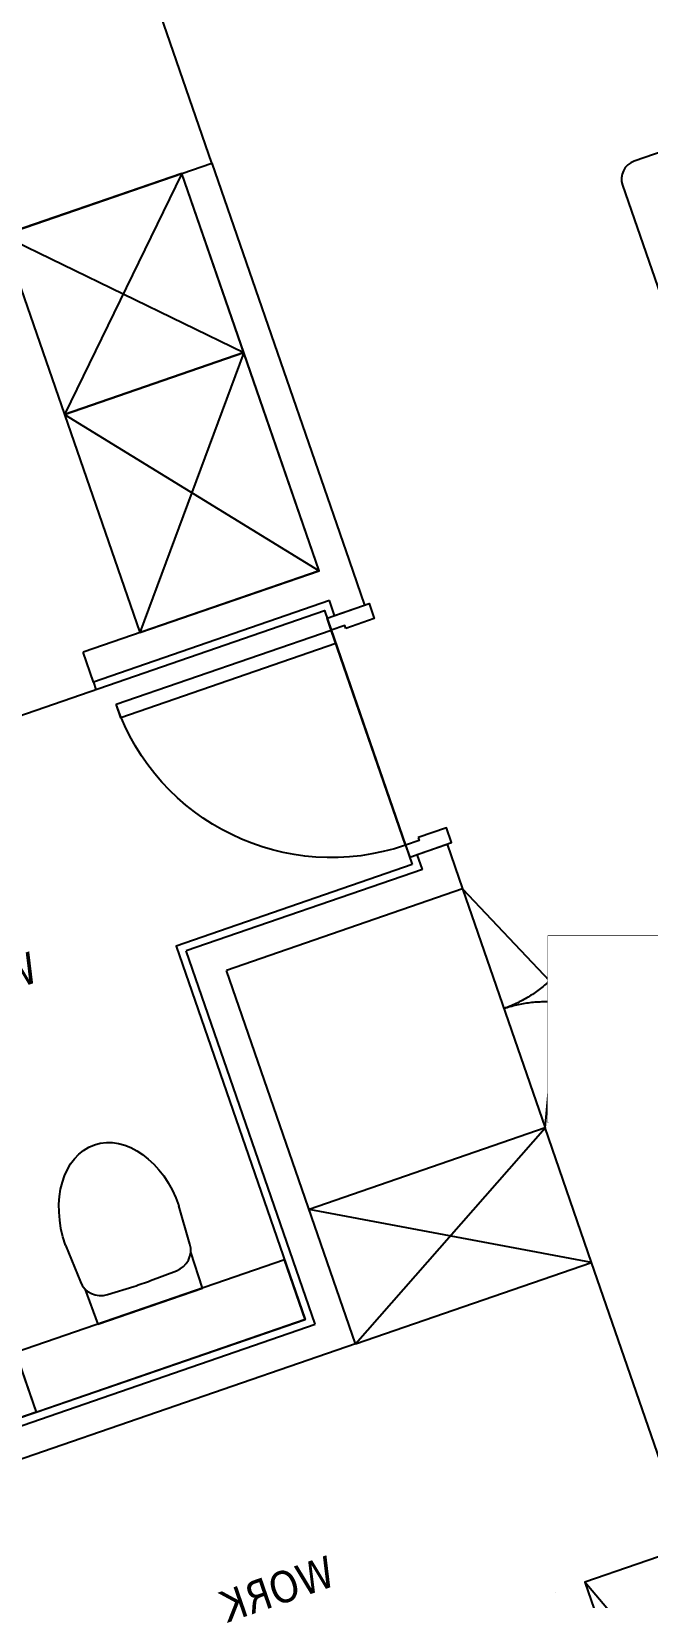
# Model space of a CAD drawing. Header units: millimetres. Extents: x -361702973 to 361248309, y -356458554 to 356543577.
# Drawn here: x 77206 to 79159, y 39050 to 44009 of the extents above; entities that cross this region are included whole.
import ezdxf
from ezdxf.enums import TextEntityAlignment as Align
from ezdxf.xclip import XClip

# ---------------------------------------------------------------- set-up
doc = ezdxf.new("R2010")
doc.units = ezdxf.units.MM
doc.header["$LTSCALE"] = 100
doc.header["$MEASUREMENT"] = 0
doc.header["$XCLIPFRAME"] = 0
doc.set_wipeout_variables(frame=1)
doc.linetypes.add('ACAD_ISO03W100', pattern=[30, 12, -18])
for name, color, linetype in [('1VinaPVC-Text', 9, 'Continuous'), ('A-ANNO-ROOM', 50, 'Continuous'), ('dien tich thong thuy', 3, 'Continuous'), ('IDEA - dim', 251, 'Continuous'), ('KT-Net manh', 139, 'Continuous'), ('KT-Tuong', 1, 'Continuous')]:
    doc.layers.add(name, color=color, linetype=linetype)
for name, color, linetype, lineweight in [('KT-Chuviet', 255, 'Continuous', 15), ('KT-Net thay', 7, 'Continuous', 15), ('KT-Net truc', 18, 'Continuous', 15)]:
    doc.layers.add(name, color=color, linetype=linetype, lineweight=lineweight)
doc.styles.add('220126_HDN_HBA typical plan$0$211210_HDN_HBA_TYPICAL PLAN CORE OPT 1$0$HBA-Text', font='GOTHIC.TTF')
doc.styles.add('font unicode ccu', font='arial.ttf')
doc.styles.add('ROMANS', font='ROMANS.SHX')
doc.styles.add('Tahoma', font='tahoma.ttf')

# ---------------------------------------------------------------- blocks, each defined once
blk = doc.blocks.new('A$C418F5BC8')
at = {"layer": 'A-ANNO-ROOM', "insert": (648.1133449638728, 1090.790118377889), "char_height": 600, "attachment_point": 2, "rotation": 50.44882673977027, "style": '220126_HDN_HBA typical plan$0$211210_HDN_HBA_TYPICAL PLAN CORE OPT 1$0$HBA-Text'}
blk.add_mtext_dynamic_manual_height_columns('SL-S', width=722857412.8743668, gutter_width=9765.624999999996, heights=[0], dxfattribs=at)
blk = doc.blocks.new('A$C1AAC5519')
at = {"layer": 'A-ANNO-ROOM', "insert": (772.955269176513, 1216.574747113511), "char_height": 600, "attachment_point": 2, "rotation": 50.44882673977027, "style": '220126_HDN_HBA typical plan$0$211210_HDN_HBA_TYPICAL PLAN CORE OPT 1$0$HBA-Text'}
blk.add_mtext_dynamic_manual_height_columns('1-BR', width=722857412.8743668, gutter_width=9765.624999999996, heights=[0], dxfattribs=at)
blk = doc.blocks.new('A$C2A6C5140')
at = {"layer": 'A-ANNO-ROOM', "insert": (731.4497625969816, 1190.0169191678, 0.0003277973379295924), "char_height": 600, "attachment_point": 2, "rotation": 50.44882673977027, "style": '220126_HDN_HBA typical plan$0$211210_HDN_HBA_TYPICAL PLAN CORE OPT 1$0$HBA-Text'}
blk.add_mtext_dynamic_manual_height_columns('2-BR', width=722857412.8743668, gutter_width=9765.624999999996, heights=[0], dxfattribs=at)
blk = doc.blocks.new('A$C5388591E')
at = {"layer": 'A-ANNO-ROOM', "insert": (894.3001998505497, 842.1987865094561, 0.0004622000541105721), "char_height": 600, "attachment_point": 2, "rotation": 1.4064704596368105, "style": '220126_HDN_HBA typical plan$0$211210_HDN_HBA_TYPICAL PLAN CORE OPT 1$0$HBA-Text'}
blk.add_mtext_dynamic_manual_height_columns('3-BR', width=722857412.8743668, gutter_width=9765.624999999996, heights=[0], dxfattribs=at)
blk = doc.blocks.new('A$C21AF0CCA')
at = {"layer": 'A-ANNO-ROOM', "insert": (1197.56892258345, 814.6835720778872), "char_height": 600, "attachment_point": 2, "rotation": 0.10542954816276216, "style": '220126_HDN_HBA typical plan$0$211210_HDN_HBA_TYPICAL PLAN CORE OPT 1$0$HBA-Text'}
blk.add_mtext_dynamic_manual_height_columns('1-BR+', width=722857412.8743668, gutter_width=9765.624999999996, heights=[0], dxfattribs=at)
blk = doc.blocks.new('220126_HDN_HBA typical plan$0$210902_YS plan 330pm ver13$0$TOTO-WC-CW822J')
at = {"color": 0}
blk.add_lwpolyline([(-177.2072506700642, -119.1915361834399), (-175, 0), (175, 0), (177.2072506700642, -119.1915361836145)], dxfattribs=at)
blk.add_lwpolyline([(-190, -270), (-183.3947591906181, -144.5004246227618, -0.3908696114996718), (-115.4352058441145, -78.20653349565691), (-27.76706723973621, -75.77130742336158, -0.01388621073825284), (27.76706724101678, -75.77130742336158), (115.4352058439981, -78.20653349565691, -0.3908696114996718), (183.3947591905016, -144.5004246227618), (190, -270)], format="xyb", dxfattribs=at)
blk.add_ellipse((0, -270), major_axis=(0, -270), ratio=0.7037037037037037, start_param=4.71238898038469, end_param=7.853981633974483, dxfattribs=at)
blk = doc.blocks.new('d800')
blk.add_line((760, 70), (40, 70))
for points in [[(40, 790), (40, 70), (85, 70), (85, 790)], [(50, 25), (40, 25), (40, 70), (0, 70), (0, -70), (50, -70)], [(750, 25), (760, 25), (760, 70), (800, 70), (800, -70), (750, -70)]]:
    blk.add_lwpolyline(points, close=True)
blk.add_arc((40, 70), 720, 0, 90)
blk = doc.blocks.new('10')
at = {"layer": 'IDEA - dim'}
for p, q in [((-7580.000000004191, -3664.999999985128), (-7580.000000002779, -2874.999999981374)), ((-7580.000000002314, -2874.999999979482), (-7580.000000002779, -2874.999999981374)), ((-7580.000000002779, -2874.999999981374), (-7130.000000001397, -2874.999999983236)), ((-8529.999996856786, -3324.999999336898), (-8530.000003053327, -3325.000003028632)), ((-7580.000000003245, -3664.99999998507), (-7580.000000004191, -3664.999999985128)), ((-5330.000000001848, -3764.999999990658), (-5355.000000004176, -3764.999999988795))]:
    blk.add_line(p, q, dxfattribs=at)
blk.add_lwpolyline([(-4329.999999998574, 30.00000001120497), (-4329.999999999971, -1609.99999998507, -0.414213562373095), (-4389.999999999971, -1669.999999985099), (-5070.000000000451, -1669.999999985099, -0.414213562373095), (-5130.000000000437, -1609.99999998507), (-5129.999999998108, 30.00000001117587)], format="xyb", close=True, dxfattribs=at)
for points in [[(-8529.999997238148, -2875.000003153458), (-8529.999997237683, -3225.000003360212), (-9430.00000000278, -3225.000003671274), (-9430.00000000278, -2875.000003671274)], [(-6330.000000001848, -2874.999999983236), (-7130.000000001848, -2874.999999979511), (-7130.000000002314, -3664.999999983207)]]:
    blk.add_lwpolyline(points, dxfattribs=at)
for points in [[(-4500.000000001848, -3574.99999998507), (-5230.000000002779, -3574.99999998507), (-5230.000000001848, -2974.99999998507), (-4500.000000001848, -2974.999999986932), (-4500.000000001848, -3574.99999998507)], [(-3900.000000001848, -3574.999999985099), (-4500.000000001848, -3574.99999998507), (-4500.000000001848, -2974.999999986932), (-3900.000000001382, -2974.99999998507), (-3900.000000001848, -3574.999999985099)], [(-6205.000000002314, -2999.999999986961), (-6205.000000004176, -3789.999999986932), (-7455.000000002779, -3789.999999986961), (-7455.000000006039, -5689.999999983236), (-5355.000000005573, -5689.999999988824), (-5355.000000001382, -2999.999999983236)], [(-7455.000000004642, -4690.000000445172), (-7455.000000002779, -3789.999999986961), (-7255.000000003245, -3789.999999986932), (-7255.000000003711, -4690.000000445172)], [(-7455.000000004642, -4690.000000445172), (-7455.000000006039, -5689.999999983236), (-6254.999999546431, -5689.999999986961), (-6254.999999545966, -5140.00000044331), (-6704.999999543637, -4690.000000445143)]]:
    blk.add_lwpolyline(points, close=True, dxfattribs=at)
at = {"layer": 'KT-Net manh', "linetype": 'ACAD_ISO03W100', "ltscale": 4}
for p, q in [((-7130.000000001848, -2874.999999979511), (-6765.673725123037, -2709.874697761581)), ((-6330.000000001848, -2874.999999983236), (-6694.326274879728, -2709.874697761581)), ((-9430.000000001848, -2875.000003671274), (-8529.999997237683, -3225.000003360212)), ((-8529.999997237697, -2875.000003121793), (-7580.000000002794, -2875.000003123656)), ((-7580.000000002779, -2874.999999981374), (-7130.000000002314, -3664.999999983207)), ((-7580.000000004191, -3664.999999985128), (-7130.000000001848, -2874.999999979511)), ((-3900.000000002314, -2874.999999986961), (-3000.000000002779, -2874.999999988824)), ((-3900.000000004642, -5714.999999986932), (-3900.000000002314, -2874.999999986961)), ((-4500.000000001848, -3574.99999998507), (-5230.000000001848, -2974.99999998507)), ((-4500.000000001848, -2974.999999986932), (-5230.000000002779, -3574.99999998507)), ((-3900.000000001848, -3574.999999985099), (-4500.000000001848, -2974.999999986932)), ((-3900.000000001382, -2974.99999998507), (-4500.000000001848, -3574.99999998507))]:
    blk.add_line(p, q, dxfattribs=at)
for centre, start, end in [((-7130.000000001848, -2874.999999979511), 0, 24.38168205807632), ((-6330.000000001848, -2874.999999983236), 155.6183179434425, 180)]:
    blk.add_arc(centre, 400, start, end, dxfattribs=at)
at = {"layer": 'KT-Tuong'}
for p, q in [((-6180.000000001382, -2974.999999983236), (-6180.000000000917, -2874.999999979511)), ((-5379.999999999985, -2974.99999998507), (-5380.000000001848, -2874.999999983207)), ((-6230.000000001382, -2974.999999983236), (-6180.000000002314, -2974.999999983236)), ((-6230.000000001382, -2974.999999983236), (-6230.000000002779, -3764.999999988824)), ((-5380.000000001848, -2974.999999983236), (-5330.000000001382, -2974.99999998507)), ((-5330.000000001382, -2974.99999998507), (-5330.000000001848, -3764.999999990658)), ((-7580.000000004191, -3664.999999985128), (-7580.000000004176, -5474.999999983207)), ((-7580.000000003245, -3664.99999998507), (-6330.000000001848, -3664.99999998507)), ((-7480.00000000697, -5714.999999985099), (-7480.000000003245, -3764.99999998507)), ((-7480.000000002314, -3764.999999985099), (-6230.000000002779, -3764.999999988824)), ((-5330.000000001848, -3764.999999990658), (-5230.000000002779, -3764.999999988824))]:
    blk.add_line(p, q, dxfattribs=at)
for points in [[(-6180.000000000917, -2874.999999979511), (-6330.000000001848, -2874.999999983236), (-6330.000000001848, -3664.99999998507)], [(-5230.000000002794, -2874.999999983236), (-5380.000000001848, -2874.999999983207)], [(-5230.000000001848, -2974.99999998507), (-3900.000000001382, -2974.99999998507), (-3900.000000002314, -2874.999999986961), (-5230.000000002794, -2874.999999983236)], [(-5230.000000001848, -2974.99999998507), (-5230.000000002779, -3764.999999988824)]]:
    blk.add_lwpolyline(points, dxfattribs=at)
at = {"layer": 'IDEA - dim'}
for name, p, rotation in [('d800', (-5380.000000001848, -2929.999999983207), 179.9999999999232), ('220126_HDN_HBA typical plan$0$210902_YS plan 330pm ver13$0$TOTO-WC-CW822J', (-7255.000000003245, -4240.000000217929), 90)]:
    blk.add_blockref(name, p, dxfattribs=dict(at, rotation=rotation))
at = {"layer": '1VinaPVC-Text', "style": 'Tahoma'}
for s, p in [('WORK', (-8282.1892109271, -3966.135178057448)), ('WC', (-6168.966025044676, -4230.913364004344))]:
    blk.add_text(s, height=100, rotation=270.0000000266804, dxfattribs=at).set_placement(p)
blk = doc.blocks.new('TAG CAO DO SAN')
at = {"layer": 'KT-Net thay', "flags": 128}
blk.add_lwpolyline([(1526701.778855525, -266095.2298759429), (1526701.778855525, -266566.6584041911), (1527644.63591202, -266566.6584041911), (1527644.63591202, -266095.2298759429)], close=True, dxfattribs=at)
blk.add_wipeout([(1526701.778855525, -266095.2298759429), (1527644.6359120198, -266095.2298759429), (1527644.6359120198, -266566.65840419114), (1526701.778855525, -266566.65840419114)]).dxf.layer = 'KT-Net thay'
for points in [[(1526701.778855525, -266330.9441400666), (1527644.63591202, -266330.9441400666)], [(1526701.778855525, -266566.6584041911), (1527644.63591202, -266566.6584041911)]]:
    blk.add_lwpolyline(points, dxfattribs=at)
at = {"layer": 'KT-Chuviet', "color": 31, "style": 'ROMANS', "width": 0.75}
blk.add_text('DTTT:', height=117.8571320618522, dxfattribs=at).set_placement((1526748.92170835, -266507.8139601254))
at = {"layer": 'KT-Chuviet', "color": 31, "style": 'font unicode ccu', "width": 0.75}
blk.add_attdef('TÊNPHÒNG', text='', height=117.85713, dxfattribs=at).set_placement((1527175.308820772, -266213.4467624734), align=Align.MIDDLE_CENTER)
at = {"layer": 'KT-Chuviet', "color": 31, "ltscale": 15, "style": 'ROMANS', "width": 0.75, "flags": 8}
blk.add_attdef('CAO-DO', (1527091.943339912, -266507.7298381611), '', height=117.8571320618522, dxfattribs=at)

msp = doc.modelspace()

# ---------------------------------------------------------------- block references
at = {"layer": 'A-ANNO-ROOM'}
for p in [(-193366.6029767873, 192837.9996409905, 5.460855537377236e-05), (-194725.1126339572, 187914.7636662904, 5.460855537377236e-05), (-204628.500881133, 156603.4286092457, 5.461079910308954e-05), (-263479.6090599558, 50485.12915140932, 5.460850030168077e-05), (-269121.1781233152, 49296.5544193383, 5.460850030168077e-05), (-249390.2929153891, 45734.43883928895, 5.460850030168077e-05), (-231828.0778406897, 44407.82273046864, 5.460832008522107e-05), (-260545.3674363113, 42210.52099001262, 5.460850030168077e-05), (-266005.9544405445, 40714.37009385967, 5.460850030168077e-05), (-231175.8712175231, 40645.45605562796, 5.460850030168077e-05), (-228303.7210763374, 35687.765146195, 5.460832008522128e-05)]:
    msp.add_blockref('A$C21AF0CCA', p, dxfattribs=at)
at = {"layer": 'dien tich thong thuy'}
for name, p, rotation in [('A$C2A6C5140', (-235738.0721845079, 62244.32288491951, 3.214423980650787e-05), 310.9576437198666), ('A$C2A6C5140', (-226971.972951604, 58672.53392838872, 1.895367564819208e-05), 310.9576437198666), ('A$C2A6C5140', (-182858.1837168724, 33888.05154022964, 0.000178988243818107), 310.9576437198666), ('A$C2A6C5140', (-203396.9752949114, 23120.58807031136, 0.0001030398263186841), 310.9576437198666), ('A$C2A6C5140', (-180585.3237963979, 23151.33387848926, 0.000178988243818107), 310.9576437198666), ('A$C2A6C5140', (-196571.0380073554, 22922.69606213347, 0.000178988243818107), 310.9576437198666), ('A$C418F5BC8', (-247792.2532073302, 59981.48598654423, -1.001597833679712e-05), 309.6632197063607), ('A$C418F5BC8', (-251962.2979944813, 57974.75306764379, -1.001597833679712e-05), 309.6632197063607), ('A$C418F5BC8', (-255726.2573242666, 56926.2422651329, -1.001597833679712e-05), 309.6632197063607), ('A$C418F5BC8', (-259675.3290057395, 55322.63898630807, -1.001597833679712e-05), 309.6632197063607), ('A$C1AAC5519', (-244712.9849651629, 48430.23954045825, 0.0003723829774320968), 309.6566028083925), ('A$C1AAC5519', (-223357.5065853495, 48059.78935259463, 0.0005547181599990354), 309.6566028083925), ('A$C1AAC5519', (-221487.8086388012, 45005.57789840109, 0.0003723828570649432), 309.6566028083925), ('A$C418F5BC8', (-197487.0809651244, 33411.4671110799, -1.001597833679712e-05), 309.6632197063607), ('A$C418F5BC8', (-193448.7475272998, 33349.36583146098, -1.001597833679712e-05), 309.6632197063607), ('A$C418F5BC8', (-201711.797739714, 33256.21495891846, -1.001597833679712e-05), 309.6632197063607), ('A$C418F5BC8', (-206278.2197520126, 33163.06303948996, -1.001597833679712e-05), 309.6632197063607), ('A$C1AAC5519', (-271599.8972878471, 39640.33326624559, 0.0003723828655667127), 309.6566028083925), ('A$C418F5BC8', (-226889.0124284044, 31090.29572592763, -1.001597833679712e-05), 309.6632197063607), ('A$C1AAC5519', (-217339.68294671, 23702.2762728755, -0.3423708923741385), 309.6566028083925), ('A$C1AAC5519', (-211634.5547104646, 23442.24319922904, 0.0003723828655667127), 309.6566028083925), ('A$C1AAC5519', (-187964.0545017801, 23164.08220845302, 0.0003723828655667127), 309.6566028083925)]:
    msp.add_blockref(name, p, dxfattribs=dict(at, rotation=rotation))
for name, p in [('A$C418F5BC8', (-197463.7292652081, 182913.4540568058, 9.919419487628366e-05)), ('A$C418F5BC8', (-200258.9907205751, 179138.6891211519, 4.458552763712727e-05)), ('A$C2A6C5140', (-188160.0390614129, 177105.642765429, 9.919419487628366e-05)), ('A$C418F5BC8', (-200994.9430359419, 174771.894767079, 4.458552763712727e-05)), ('A$C2A6C5140', (-234759.4766391878, 172444.9136382493, 4.458552763712727e-05)), ('A$C418F5BC8', (-200719.9128290097, 170423.8323274105, 4.458552763712727e-05)), ('A$C2A6C5140', (-190797.8283776039, 169517.5067573905, 9.919419487628366e-05)), ('A$C1AAC5519', (-230167.9898228928, 167012.0323451896, 0.0003723828655667197)), ('A$C418F5BC8', (-202290.0123814641, 165833.5958576689, 9.919419487628366e-05)), ('A$C1AAC5519', (-241412.7857485664, 165333.8017953324, 0.0003723828655667197)), ('A$C418F5BC8', (-226321.6487100684, 164849.0004456656, 4.458552763712727e-05)), ('A$C418F5BC8', (-223174.4637594427, 162010.1787619262, 0.05488942016446244)), ('A$C418F5BC8', (-203583.8919471729, 161846.927602817, 4.458552763712727e-05)), ('A$C418F5BC8', (-244807.1773967599, 161329.3218979316, 0.05488941081008353)), ('A$C2A6C5140', (-193344.5366901597, 160504.8948145737, 9.919419487628366e-05)), ('A$C418F5BC8', (-219934.1653648383, 159334.2093209107, 0.05488940151768119)), ('A$C1AAC5519', (-248428.8589248053, 157037.2006521042, 0.0003723828655667197)), ('A$C1AAC5519', (-252286.3459864925, 152336.1708680308, 0.02738517669695963)), ('A$C2A6C5140', (-195752.5445711951, 151816.0180695198, 4.458552763712727e-05)), ('A$C418F5BC8', (-228142.1604593961, 149140.0456224125, 0.05488939420954132)), ('A$C1AAC5519', (-255923.8224010994, 147682.0149176453, 0.0004269909932618908)), ('A$C418F5BC8', (-224737.6489350568, 146340.2200414557, 0.05488939420954583)), ('A$C2A6C5140', (-198038.3940573054, 144980.9671920894, 4.458552763712727e-05)), ('A$C418F5BC8', (-221724.5828443308, 144236.942033412, 4.458552763895914e-05)), ('A$C1AAC5519', (-260576.8913636276, 142107.7025675907, 0.027822102169103)), ('A$C418F5BC8', (-245667.6157152384, 140788.472051876, 9.916924510345083e-05)), ('A$C418F5BC8', (-263605.4986913943, 138503.2694156115, 0.05488941081008353)), ('A$C2A6C5140', (-199977.0465312221, 137220.1243192966, 9.919419487628366e-05)), ('A$C418F5BC8', (-247616.0924330471, 136995.8708936881, 4.458552763712727e-05)), ('A$C418F5BC8', (-266636.7078710849, 135433.6128811316, 4.458552763712727e-05)), ('A$C1AAC5519', (-268569.1861684484, 131058.0044733415, 0.0003723828655667197)), ('A$C418F5BC8', (-252583.1748971227, 130659.4905633791, 9.92039971646407e-05)), ('A$C418F5BC8', (-256446.2619547517, 127486.843743643, 4.458552763712727e-05)), ('A$C418F5BC8', (-258902.9768848096, 124459.8911733059, 0.05488941081005369)), ('A$C2A6C5140', (-265461.1614808204, 122023.7036381988, 0.02705737929207316)), ('A$C5388591E', (-193808.7999730141, 199941.1790572023, 4.458570785358675e-05)), ('A$C5388591E', (-210573.5526519337, 135718.1497136029, 9.91946273371655e-05)), ('A$C5388591E', (-276921.94039411, 49051.50231821807, -1.001579812033762e-05)), ('A$C5388591E', (-224277.5649896398, 23412.81915787171, 4.458552763712727e-05))]:
    msp.add_blockref(name, p, dxfattribs=at)
at = {"layer": 'IDEA - dim', "xscale": -1, "rotation": 289.0471379539938}
msp.add_blockref('10', (79221.80412179496, 48217.06525666616, -5.460117087949517e-05), dxfattribs=at)

# ---------------------------------------------------------------- next in the draw order: block references
at = {"layer": 'KT-Net truc'}
ref = msp.add_blockref('TAG CAO DO SAN', (-3737914.989272462, 706384.2691174127, -0.0002124631564102126), dxfattribs=dict(at, xscale=2.5, yscale=2.5, zscale=2.5))
XClip(ref).set_block_clipping_path([(1526674.1636322693, -266330.9441400666), (1527644.6359120198, -266095.2298759429)])
ref.add_attrib('CAO-DO', '57.5', (79814.86907731972, 40114.94452200988, -0.0002124631564102126), dxfattribs={"layer": 'KT-Chuviet', "color": 31, "ltscale": 15, "height": 294.6428301546305, "style": 'ROMANS', "width": 0.7500000000000001})
ref.add_attrib('CAO-DO', '-0.030', (79814.86907731972, 39525.65886170063, -0.0002124631564102126), dxfattribs={"layer": 'KT-Chuviet', "color": 31, "ltscale": 15, "height": 294.6428301546305, "style": 'ROMANS', "width": 0.7500000000000001})
ref.add_attrib('TÊNPHÒNG', 'S.B1P.4', dxfattribs={"layer": 'KT-Chuviet', "color": 31, "height": 294.642825, "style": 'font unicode ccu', "width": 0.7500000000000001}).set_placement((80023.28277947087, 40850.65221122903, -0.0002124631564102126), align=Align.MIDDLE_CENTER)

doc.saveas('drawing.dxf')
